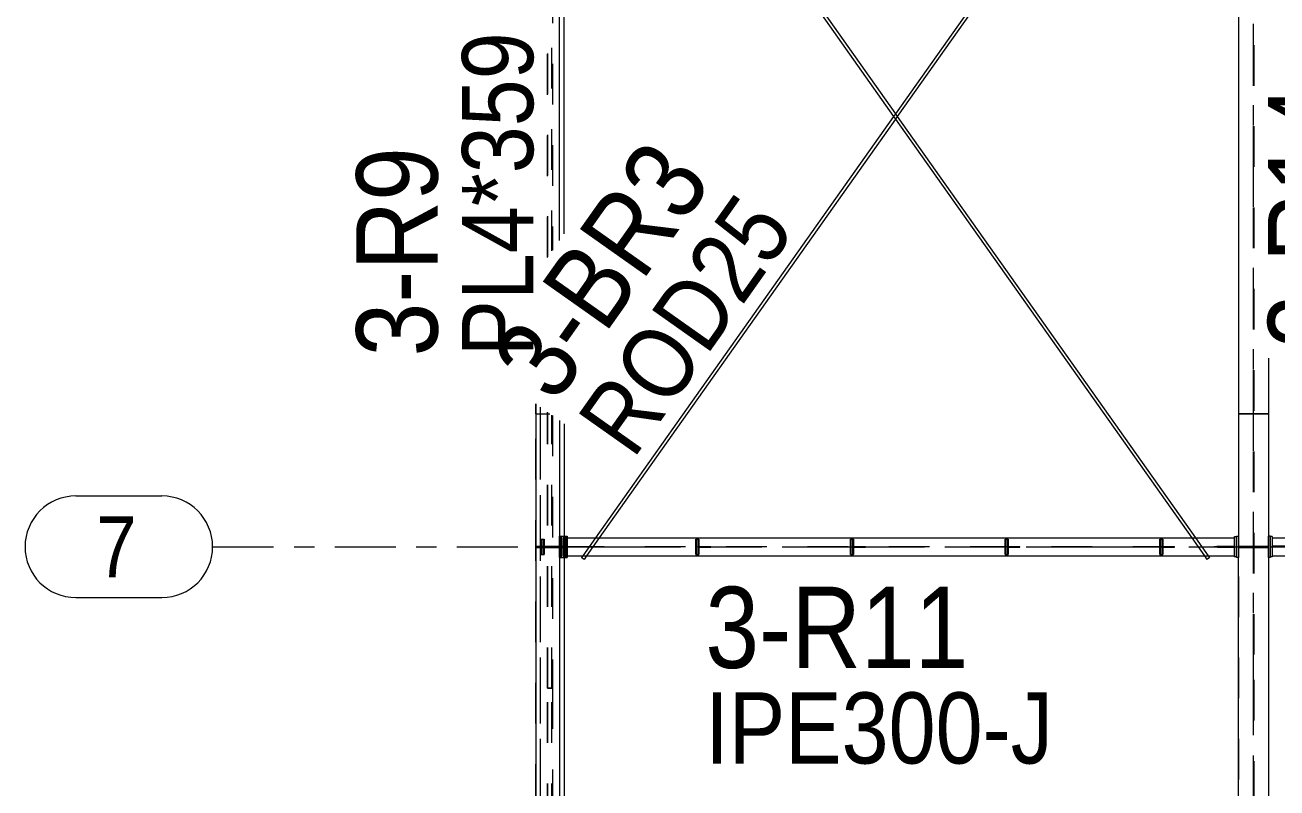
# Model space of a CAD drawing. Header units: millimetres. Extents: x -183 to 639, y -32 to 542.
# Drawn here: x -60.4 to 1.2, y 200.3 to 237.9 of the extents above; entities that cross this region are included whole.
import ezdxf

# ---------------------------------------------------------------- set-up
doc = ezdxf.new("R2010")
doc.units = ezdxf.units.MM
for name, pattern in [('XKITLINE00', [0]), ('XKITLINE02', [4, 2, -2]), ('XKITLINE03', [6, 3, -1, 1, -1])]:
    doc.linetypes.add(name, pattern=pattern)
for name, color, linetype, lineweight in [('Part', 2, 'Continuous', 0), ('PartMark', 7, 'Continuous', 0), ('S-grid', 1, 'Continuous', 0)]:
    doc.layers.add(name, color=color, linetype=linetype, lineweight=lineweight)
doc.styles.add('ARIAL', font='ARIAL.TTF')

# ---------------------------------------------------------------- blocks, each defined once
blk = doc.blocks.new('*A7')
at = {"layer": 'S-grid', "color": 1, "linetype": 'XKITLINE03', "lineweight": 0}
blk.add_line((0, -17.067), (0, 527.648), dxfattribs=at)
blk = doc.blocks.new('*A8')
at = {"layer": 'Part', "color": 2, "linetype": 'XKITLINE00', "lineweight": 0}
for p, q in [((-33.032, 255.092), (-33.028, 255.097)), ((-33.032, 255.092), (-33.019, 255.074)), ((-33.028, 255.097), (-33.009, 255.113)), ((-33.009, 255.113), (-32.98, 255.134)), ((-32.98, 255.134), (-32.949, 255.156)), ((-32.949, 255.156), (-32.925, 255.171)), ((-32.925, 255.171), (-32.913, 255.177)), ((-32.913, 255.177), (-32.84, 255.074)), ((-32.292, 254.044), (-17.689, 233.382)), ((-32.112, 254.044), (-17.599, 233.509)), ((-17.509, 233.382), (-2.855, 212.647)), ((-17.599, 233.255), (-3.034, 212.647)), ((-2.41, 211.765), (-2.285, 211.588)), ((-2.281, 211.594), (-2.285, 211.588)), ((-2.285, 211.588), (-2.274, 211.594)), ((-2.262, 211.609), (-2.281, 211.594)), ((-2.274, 211.594), (-2.249, 211.609)), ((-2.234, 211.631), (-2.262, 211.609)), ((-2.249, 211.609), (-2.218, 211.631)), ((-2.203, 211.652), (-2.234, 211.631)), ((-2.231, 211.765), (-2.166, 211.673)), ((-2.218, 211.631), (-2.189, 211.652)), ((-2.178, 211.667), (-2.203, 211.652)), ((-2.189, 211.652), (-2.17, 211.667)), ((-2.166, 211.673), (-2.178, 211.667)), ((-2.17, 211.667), (-2.166, 211.673))]:
    blk.add_line(p, q, dxfattribs=at)
at = {"layer": 'Part', "color": 7, "linetype": 'XKITLINE02', "lineweight": 0}
for p, q in [((-33.02, 255.097), (-33.032, 255.092)), ((-32.996, 255.113), (-33.02, 255.097)), ((-33.019, 255.074), (-32.292, 254.044)), ((-32.965, 255.134), (-32.996, 255.113)), ((-32.936, 255.156), (-32.965, 255.134)), ((-32.917, 255.171), (-32.936, 255.156)), ((-32.913, 255.177), (-32.917, 255.171)), ((-32.84, 255.074), (-32.112, 254.044)), ((-17.689, 233.382), (-17.599, 233.255)), ((-17.599, 233.509), (-17.509, 233.382)), ((-3.034, 212.647), (-2.41, 211.765)), ((-2.855, 212.647), (-2.231, 211.765))]:
    blk.add_line(p, q, dxfattribs=at)
blk = doc.blocks.new('*A9')
at = {"layer": 'Part', "color": 7, "linetype": 'XKITLINE02', "lineweight": 0}
for p, q in [((-2.358, 255.074), (-3.086, 254.044)), ((-2.179, 255.074), (-2.907, 254.044)), ((-17.599, 233.509), (-17.689, 233.382)), ((-17.509, 233.382), (-17.599, 233.255)), ((-32.344, 212.647), (-32.967, 211.765)), ((-32.164, 212.647), (-32.788, 211.765)), ((-33.032, 211.673), (-33.02, 211.667)), ((-33.02, 211.667), (-32.996, 211.652)), ((-32.996, 211.652), (-32.965, 211.631)), ((-32.965, 211.631), (-32.936, 211.609)), ((-32.936, 211.609), (-32.917, 211.594)), ((-32.917, 211.594), (-32.913, 211.588))]:
    blk.add_line(p, q, dxfattribs=at)
at = {"layer": 'Part', "color": 2, "linetype": 'XKITLINE00', "lineweight": 0}
for p, q in [((-2.285, 255.177), (-2.358, 255.074)), ((-2.274, 255.171), (-2.285, 255.177)), ((-2.285, 255.177), (-2.281, 255.171)), ((-2.281, 255.171), (-2.262, 255.156)), ((-2.249, 255.156), (-2.274, 255.171)), ((-2.262, 255.156), (-2.234, 255.134)), ((-2.218, 255.134), (-2.249, 255.156)), ((-2.234, 255.134), (-2.203, 255.113)), ((-2.189, 255.113), (-2.218, 255.134)), ((-2.203, 255.113), (-2.178, 255.097)), ((-2.17, 255.097), (-2.189, 255.113)), ((-2.166, 255.092), (-2.179, 255.074)), ((-2.178, 255.097), (-2.166, 255.092)), ((-2.166, 255.092), (-2.17, 255.097)), ((-3.086, 254.044), (-17.599, 233.509)), ((-2.907, 254.044), (-17.509, 233.382)), ((-17.689, 233.382), (-32.344, 212.647)), ((-17.599, 233.255), (-32.164, 212.647)), ((-32.967, 211.765), (-33.032, 211.673)), ((-33.028, 211.667), (-33.032, 211.673)), ((-33.009, 211.652), (-33.028, 211.667)), ((-32.98, 211.631), (-33.009, 211.652)), ((-32.949, 211.609), (-32.98, 211.631)), ((-32.925, 211.594), (-32.949, 211.609)), ((-32.913, 211.588), (-32.925, 211.594)), ((-32.788, 211.765), (-32.913, 211.588))]:
    blk.add_line(p, q, dxfattribs=at)
blk = doc.blocks.new('*A10')
at = {"layer": 'Part', "color": 2, "linetype": 'XKITLINE00', "lineweight": 0}
for p, q in [((-35.291, 253.856), (-34.116, 253.856)), ((-35.291, 253.856), (-35.291, 252.883)), ((-34.121, 253.71), (-34.121, 253.856)), ((-34.116, 253.713), (-34.116, 253.856)), ((-35.291, 241.135), (-35.291, 239.985)), ((-34.121, 227.285), (-34.121, 239.479)), ((-34.116, 227.292), (-34.116, 239.472)), ((-35.291, 219.243), (-35.291, 218.75)), ((-35.291, 218.75), (-34.594, 218.75))]:
    blk.add_line(p, q, dxfattribs=at)
at = {"layer": 'Part', "color": 7, "linetype": 'XKITLINE02', "lineweight": 0}
for p, q in [((-35.286, 253.856), (-35.291, 253.856)), ((-35.286, 252.886), (-35.286, 253.856)), ((-35.286, 239.985), (-35.286, 241.128)), ((-35.286, 218.75), (-35.286, 219.239)), ((-35.291, 218.75), (-35.286, 218.75))]:
    blk.add_line(p, q, dxfattribs=at)
blk = doc.blocks.new('*A11')
at = {"layer": 'Part', "color": 7, "linetype": 'XKITLINE02', "lineweight": 0}
for p, q in [((-35.064, 253.856), (-35.059, 253.856)), ((-35.064, 253.856), (-35.064, 253.043)), ((-35.064, 253.856), (-33.914, 253.856)), ((-35.059, 253.046), (-35.059, 253.856)), ((-33.914, 253.856), (-33.894, 253.856)), ((-35.064, 240.814), (-35.064, 239.985)), ((-35.059, 239.985), (-35.059, 240.807)), ((-35.064, 219.083), (-35.064, 218.75)), ((-35.064, 218.75), (-35.059, 218.75)), ((-35.064, 218.75), (-34.594, 218.75)), ((-35.059, 218.75), (-35.059, 219.079))]:
    blk.add_line(p, q, dxfattribs=at)
at = {"layer": 'Part', "color": 2, "linetype": 'XKITLINE00', "lineweight": 0}
for p, q in [((-33.894, 227.606), (-33.894, 239.159)), ((-33.89, 227.613), (-33.89, 239.152))]:
    blk.add_line(p, q, dxfattribs=at)
blk = doc.blocks.new('*A15')
at = {"layer": 'Part', "color": 2, "linetype": 'XKITLINE00', "lineweight": 0}
for p, q in [((-0.735, 253.985), (0.735, 253.985)), ((-0.735, 253.985), (-0.735, 218.75)), ((0.735, 253.985), (0.735, 240.397)), ((0.735, 221.487), (0.735, 218.75)), ((0.735, 218.75), (-0.735, 218.75))]:
    blk.add_line(p, q, dxfattribs=at)
blk = doc.blocks.new('*A16')
at = {"layer": 'Part', "color": 7, "linetype": 'XKITLINE02', "lineweight": 0}
for p, q in [((0.735, 253.985), (-0.735, 253.985)), ((-0.735, 253.985), (-0.735, 218.75)), ((0.735, 253.985), (0.735, 240.397)), ((0.735, 221.487), (0.735, 218.75)), ((0.735, 218.75), (-0.735, 218.75))]:
    blk.add_line(p, q, dxfattribs=at)
blk = doc.blocks.new('*A67')
at = {"layer": 'S-grid', "color": 1, "linetype": 'XKITLINE03', "lineweight": 0}
blk.add_line((-51.176, 212.206), (84.788, 212.206), dxfattribs=at)
at = {"layer": 'S-grid', "color": 3, "style": 'ARIAL', "width": 0.85}
blk.add_text('7', height=3, dxfattribs=at).set_placement((-56.902, 210.706))
blk = doc.blocks.new('*A106')
at = {"layer": 'Part', "color": 2, "linetype": 'XKITLINE00', "lineweight": 0}
for p, q in [((0.924, 212.647), (57.253, 212.647)), ((0.924, 211.765), (57.253, 211.765))]:
    blk.add_line(p, q, dxfattribs=at)
at = {"layer": 'Part', "color": 7, "linetype": 'XKITLINE02', "lineweight": 0}
for p, q in [((0.924, 212.647), (0.924, 211.765)), ((57.253, 211.765), (57.253, 212.647)), ((57.253, 212.225), (0.924, 212.225)), ((57.253, 212.187), (0.924, 212.187))]:
    blk.add_line(p, q, dxfattribs=at)
blk = doc.blocks.new('*A107')
at = {"layer": 'Part', "color": 7, "linetype": 'XKITLINE02', "lineweight": 0}
for p, q in [((0.015, 240.897), (-0.015, 240.897)), ((-0.015, 240.897), (0.015, 240.897)), ((-0.015, 240.897), (-0.015, 205.662)), ((0.015, 240.897), (0.015, 205.662)), ((-0.015, 205.662), (0.015, 205.662)), ((0.015, 205.662), (-0.015, 205.662))]:
    blk.add_line(p, q, dxfattribs=at)
blk = doc.blocks.new('*A108')
at = {"layer": 'Part', "color": 2, "linetype": 'XKITLINE00', "lineweight": 0}
for p, q in [((-0.735, 218.75), (0.735, 218.75)), ((-0.735, 218.75), (-0.735, 212.735)), ((0.735, 218.75), (0.735, 212.735)), ((-0.735, 183.515), (-0.735, 211.676)), ((0.735, 211.676), (0.735, 183.515)), ((0.735, 183.515), (-0.735, 183.515))]:
    blk.add_line(p, q, dxfattribs=at)
at = {"layer": 'Part', "color": 7, "linetype": 'XKITLINE02', "lineweight": 0}
for p, q in [((-0.735, 212.735), (-0.735, 211.676)), ((0.735, 212.735), (0.735, 211.676))]:
    blk.add_line(p, q, dxfattribs=at)
blk = doc.blocks.new('*A109')
at = {"layer": 'Part', "color": 7, "linetype": 'XKITLINE02', "lineweight": 0}
for p, q in [((0.735, 218.75), (-0.735, 218.75)), ((-0.735, 218.75), (-0.735, 183.515)), ((0.735, 218.75), (0.735, 183.515)), ((0.735, 183.515), (-0.735, 183.515))]:
    blk.add_line(p, q, dxfattribs=at)
blk = doc.blocks.new('*A110')
at = {"layer": 'Part', "color": 7, "linetype": 'XKITLINE02', "lineweight": 0}
for p, q in [((0.015, 205.662), (-0.015, 205.662)), ((-0.015, 205.662), (0.015, 205.662)), ((-0.015, 205.662), (-0.015, 170.427)), ((0.015, 205.662), (0.015, 170.427)), ((-0.015, 170.427), (0.015, 170.427)), ((0.015, 170.427), (-0.015, 170.427))]:
    blk.add_line(p, q, dxfattribs=at)
blk = doc.blocks.new('*A111')
at = {"layer": 'Part', "color": 7, "linetype": 'XKITLINE02', "lineweight": 0}
for p, q in [((0.924, 212.182), (0.924, 212.229)), ((0.924, 212.229), (1.758, 212.229)), ((1.758, 212.182), (0.924, 212.182)), ((1.011, 212.182), (1.011, 212.229)), ((1.041, 212.182), (1.041, 212.229)), ((1.744, 212.229), (1.744, 212.182)), ((1.758, 212.182), (1.758, 212.229))]:
    blk.add_line(p, q, dxfattribs=at)
blk = doc.blocks.new('*A112')
at = {"layer": 'Part', "color": 2, "linetype": 'XKITLINE00', "lineweight": 0}
for p, q in [((0.824, 212.735), (0.735, 212.735)), ((0.735, 211.676), (0.735, 212.735)), ((0.824, 212.735), (0.824, 211.676)), ((0.824, 211.676), (0.735, 211.676))]:
    blk.add_line(p, q, dxfattribs=at)
blk = doc.blocks.new('*A113')
at = {"layer": 'Part', "color": 7, "linetype": 'XKITLINE02', "lineweight": 0}
for p, q in [((0.015, 212.235), (0.735, 212.235)), ((0.015, 212.176), (0.015, 212.235)), ((0.735, 212.176), (0.015, 212.176)), ((0.103, 212.235), (0.103, 212.176)), ((0.735, 212.235), (0.735, 212.176))]:
    blk.add_line(p, q, dxfattribs=at)
blk = doc.blocks.new('*A114')
at = {"layer": 'Part', "color": 2, "linetype": 'XKITLINE00', "lineweight": 0}
for p, q in [((0.924, 212.182), (0.924, 212.229)), ((1.798, 212.229), (0.924, 212.229)), ((1.798, 212.182), (0.924, 212.182)), ((0.995, 212.229), (0.995, 212.182)), ((1.798, 212.229), (1.801, 212.229)), ((1.798, 212.182), (1.798, 212.229)), ((1.801, 212.182), (1.798, 212.182)), ((1.801, 212.229), (1.801, 212.182))]:
    blk.add_line(p, q, dxfattribs=at)
at = {"layer": 'Part', "color": 7, "linetype": 'XKITLINE02', "lineweight": 0}
blk.add_line((1.011, 212.182), (1.011, 212.229), dxfattribs=at)
blk = doc.blocks.new('*A115')
at = {"layer": 'Part', "color": 2, "linetype": 'XKITLINE00', "lineweight": 0}
for p, q in [((0.924, 212.706), (0.835, 212.706)), ((0.835, 211.706), (0.835, 212.706)), ((0.924, 212.706), (0.924, 211.706)), ((0.924, 211.706), (0.835, 211.706))]:
    blk.add_line(p, q, dxfattribs=at)
blk = doc.blocks.new('*A310')
at = {"layer": 'Part', "color": 7, "linetype": 'XKITLINE02', "lineweight": 0}
for p, q in [((-34.713, 205.25), (-34.468, 205.25)), ((-34.713, 170.556), (-34.713, 205.25)), ((-34.689, 170.556), (-34.689, 205.25)), ((-34.491, 170.556), (-34.491, 205.25)), ((-34.468, 205.25), (-34.468, 170.556)), ((-34.468, 170.556), (-34.713, 170.556))]:
    blk.add_line(p, q, dxfattribs=at)
blk = doc.blocks.new('*A311')
at = {"layer": 'Part', "color": 2, "linetype": 'XKITLINE00', "lineweight": 0}
for p, q in [((-34.127, 212.735), (-34.028, 212.735)), ((-34.127, 211.676), (-34.127, 212.735)), ((-34.039, 211.676), (-34.039, 212.735)), ((-34.127, 211.676), (-34.039, 211.676)), ((-34.039, 211.676), (-34.028, 211.676))]:
    blk.add_line(p, q, dxfattribs=at)
at = {"layer": 'Part', "color": 7, "linetype": 'XKITLINE02', "lineweight": 0}
for p, q in [((-34.127, 212.735), (-34.039, 212.735)), ((-34.028, 212.735), (-33.796, 212.735)), ((-33.883, 211.676), (-33.883, 212.735)), ((-33.796, 212.735), (-33.796, 211.676)), ((-34.127, 211.676), (-34.039, 211.676)), ((-34.028, 211.676), (-33.796, 211.676))]:
    blk.add_line(p, q, dxfattribs=at)
blk = doc.blocks.new('*A312')
at = {"layer": 'Part', "color": 7, "linetype": 'XKITLINE02', "lineweight": 0}
for p, q in [((-35.285, 212.235), (-34.501, 212.235)), ((-35.285, 212.176), (-35.285, 212.235)), ((-35.285, 212.176), (-34.501, 212.176)), ((-35.065, 212.176), (-35.065, 212.235)), ((-34.8, 212.235), (-34.8, 212.176)), ((-34.703, 212.235), (-34.703, 212.176)), ((-34.579, 212.176), (-34.579, 212.235)), ((-34.501, 212.235), (-34.501, 212.176))]:
    blk.add_line(p, q, dxfattribs=at)
blk = doc.blocks.new('*A313')
at = {"layer": 'Part', "color": 7, "linetype": 'XKITLINE02', "lineweight": 0}
for p, q in [((-34.679, 212.235), (-33.895, 212.235)), ((-34.679, 212.235), (-34.679, 212.176)), ((-34.679, 212.176), (-33.895, 212.176)), ((-34.601, 212.235), (-34.601, 212.176)), ((-34.478, 212.176), (-34.478, 212.235)), ((-34.381, 212.176), (-34.381, 212.235)), ((-34.115, 212.235), (-34.115, 212.176)), ((-33.895, 212.235), (-33.895, 212.176))]:
    blk.add_line(p, q, dxfattribs=at)
blk = doc.blocks.new('*A314')
at = {"layer": 'Part', "color": 2, "linetype": 'XKITLINE00', "lineweight": 0}
for p, q in [((-34.028, 212.735), (-33.739, 212.735)), ((-34.028, 211.676), (-34.028, 212.735)), ((-33.94, 212.735), (-33.94, 211.676)), ((-33.739, 212.735), (-33.739, 212.647)), ((-34.028, 211.676), (-33.94, 211.676)), ((-33.94, 211.676), (-33.739, 211.676)), ((-33.739, 211.765), (-33.739, 211.676))]:
    blk.add_line(p, q, dxfattribs=at)
at = {"layer": 'Part', "color": 7, "linetype": 'XKITLINE02', "lineweight": 0}
for p, q in [((-33.827, 211.676), (-33.827, 212.735)), ((-33.739, 212.647), (-33.739, 211.765))]:
    blk.add_line(p, q, dxfattribs=at)
blk = doc.blocks.new('*A315')
at = {"layer": 'Part', "color": 2, "linetype": 'XKITLINE00', "lineweight": 0}
for p, q in [((-27.412, 211.824), (-27.412, 212.588)), ((-27.412, 212.588), (-27.272, 212.588)), ((-27.383, 211.824), (-27.383, 212.588)), ((-27.272, 212.588), (-27.272, 212.221)), ((-27.412, 211.824), (-27.272, 211.824)), ((-27.272, 212.191), (-27.272, 211.824))]:
    blk.add_line(p, q, dxfattribs=at)
at = {"layer": 'Part', "color": 7, "linetype": 'XKITLINE02', "lineweight": 0}
for p, q in [((-27.301, 211.824), (-27.301, 212.588)), ((-27.272, 212.221), (-27.272, 212.191))]:
    blk.add_line(p, q, dxfattribs=at)
blk = doc.blocks.new('*A316')
at = {"layer": 'Part', "color": 2, "linetype": 'XKITLINE00', "lineweight": 0}
for p, q in [((-27.334, 212.191), (-27.334, 212.221)), ((-27.334, 212.221), (-26.687, 212.221)), ((-27.334, 212.191), (-26.687, 212.191)), ((-26.687, 212.191), (-26.687, 212.221))]:
    blk.add_line(p, q, dxfattribs=at)
at = {"layer": 'Part', "color": 7, "linetype": 'XKITLINE02', "lineweight": 0}
blk.add_line((-27.272, 212.191), (-27.272, 212.221), dxfattribs=at)
blk = doc.blocks.new('*A317')
at = {"layer": 'Part', "color": 2, "linetype": 'XKITLINE00', "lineweight": 0}
for p, q in [((-35.017, 211.824), (-35.017, 212.588)), ((-35.017, 212.588), (-34.877, 212.588)), ((-34.988, 211.824), (-34.988, 212.588)), ((-34.877, 212.588), (-34.877, 212.221)), ((-35.017, 211.824), (-34.877, 211.824)), ((-34.877, 212.191), (-34.877, 211.824))]:
    blk.add_line(p, q, dxfattribs=at)
at = {"layer": 'Part', "color": 7, "linetype": 'XKITLINE02', "lineweight": 0}
for p, q in [((-34.906, 211.824), (-34.906, 212.588)), ((-34.877, 212.221), (-34.877, 212.191))]:
    blk.add_line(p, q, dxfattribs=at)
blk = doc.blocks.new('*A318')
at = {"layer": 'Part', "color": 2, "linetype": 'XKITLINE00', "lineweight": 0}
for p, q in [((-34.938, 212.191), (-34.938, 212.221)), ((-34.938, 212.221), (-34.292, 212.221)), ((-34.938, 212.191), (-34.292, 212.191)), ((-34.292, 212.191), (-34.292, 212.221))]:
    blk.add_line(p, q, dxfattribs=at)
at = {"layer": 'Part', "color": 7, "linetype": 'XKITLINE02', "lineweight": 0}
blk.add_line((-34.877, 212.191), (-34.877, 212.221), dxfattribs=at)
blk = doc.blocks.new('*A319')
at = {"layer": 'Part', "color": 7, "linetype": 'XKITLINE02', "lineweight": 0}
for p, q in [((-1.801, 212.229), (-0.924, 212.229)), ((-1.801, 212.229), (-1.801, 212.182)), ((-0.924, 212.182), (-1.801, 212.182)), ((-1.787, 212.182), (-1.787, 212.229)), ((-1.011, 212.182), (-1.011, 212.229)), ((-0.983, 212.182), (-0.983, 212.229)), ((-0.924, 212.229), (-0.924, 212.182))]:
    blk.add_line(p, q, dxfattribs=at)
blk = doc.blocks.new('*A320')
at = {"layer": 'Part', "color": 2, "linetype": 'XKITLINE00', "lineweight": 0}
for p, q in [((-0.824, 212.735), (-0.735, 212.735)), ((-0.824, 211.676), (-0.824, 212.735)), ((-0.735, 212.735), (-0.735, 211.676)), ((-0.735, 211.676), (-0.824, 211.676))]:
    blk.add_line(p, q, dxfattribs=at)
blk = doc.blocks.new('*A321')
at = {"layer": 'Part', "color": 7, "linetype": 'XKITLINE02', "lineweight": 0}
for p, q in [((-0.735, 212.235), (-0.015, 212.235)), ((-0.735, 212.176), (-0.735, 212.235)), ((-0.015, 212.176), (-0.735, 212.176)), ((-0.103, 212.235), (-0.103, 212.176)), ((-0.015, 212.235), (-0.015, 212.176))]:
    blk.add_line(p, q, dxfattribs=at)
blk = doc.blocks.new('*A322')
at = {"layer": 'Part', "color": 2, "linetype": 'XKITLINE00', "lineweight": 0}
for p, q in [((-19.807, 211.824), (-19.807, 212.588)), ((-19.807, 212.588), (-19.667, 212.588)), ((-19.778, 211.824), (-19.778, 212.588)), ((-19.667, 212.588), (-19.667, 212.221)), ((-19.807, 211.824), (-19.667, 211.824)), ((-19.667, 212.191), (-19.667, 211.824))]:
    blk.add_line(p, q, dxfattribs=at)
at = {"layer": 'Part', "color": 7, "linetype": 'XKITLINE02', "lineweight": 0}
for p, q in [((-19.696, 211.824), (-19.696, 212.588)), ((-19.667, 212.221), (-19.667, 212.191))]:
    blk.add_line(p, q, dxfattribs=at)
blk = doc.blocks.new('*A323')
at = {"layer": 'Part', "color": 2, "linetype": 'XKITLINE00', "lineweight": 0}
for p, q in [((-19.729, 212.191), (-19.729, 212.221)), ((-19.729, 212.221), (-19.082, 212.221)), ((-19.729, 212.191), (-19.082, 212.191)), ((-19.082, 212.191), (-19.082, 212.221))]:
    blk.add_line(p, q, dxfattribs=at)
at = {"layer": 'Part', "color": 7, "linetype": 'XKITLINE02', "lineweight": 0}
blk.add_line((-19.667, 212.191), (-19.667, 212.221), dxfattribs=at)
blk = doc.blocks.new('*A324')
at = {"layer": 'Part', "color": 2, "linetype": 'XKITLINE00', "lineweight": 0}
for p, q in [((-0.924, 211.706), (-0.924, 212.706)), ((-0.924, 212.706), (-0.835, 212.706)), ((-0.835, 212.706), (-0.835, 211.706)), ((-0.835, 211.706), (-0.924, 211.706))]:
    blk.add_line(p, q, dxfattribs=at)
blk = doc.blocks.new('*A325')
at = {"layer": 'Part', "color": 2, "linetype": 'XKITLINE00', "lineweight": 0}
for p, q in [((-1.758, 212.229), (-0.924, 212.229)), ((-1.758, 212.182), (-1.758, 212.229)), ((-1.758, 212.182), (-0.924, 212.182)), ((-1.041, 212.229), (-1.041, 212.182)), ((-0.924, 212.229), (-0.924, 212.182))]:
    blk.add_line(p, q, dxfattribs=at)
at = {"layer": 'Part', "color": 7, "linetype": 'XKITLINE02', "lineweight": 0}
for p, q in [((-1.743, 212.182), (-1.743, 212.229)), ((-1.011, 212.182), (-1.011, 212.229))]:
    blk.add_line(p, q, dxfattribs=at)
blk = doc.blocks.new('*A326')
at = {"layer": 'Part', "color": 2, "linetype": 'XKITLINE00', "lineweight": 0}
for p, q in [((-0.735, 212.235), (-0.735, 212.176)), ((-0.735, 212.235), (0.735, 212.235)), ((-0.735, 212.176), (0.735, 212.176)), ((0.735, 212.176), (0.735, 212.235))]:
    blk.add_line(p, q, dxfattribs=at)
at = {"layer": 'Part', "color": 7, "linetype": 'XKITLINE02', "lineweight": 0}
for p, q in [((-0.647, 212.176), (-0.647, 212.235)), ((0.647, 212.235), (0.647, 212.176))]:
    blk.add_line(p, q, dxfattribs=at)
blk = doc.blocks.new('*A327')
at = {"layer": 'Part', "color": 2, "linetype": 'XKITLINE00', "lineweight": 0}
for p, q in [((-4.598, 211.824), (-4.598, 212.588)), ((-4.598, 212.588), (-4.457, 212.588)), ((-4.568, 211.824), (-4.568, 212.588)), ((-4.457, 212.588), (-4.457, 212.221)), ((-4.598, 211.824), (-4.457, 211.824)), ((-4.457, 212.191), (-4.457, 211.824))]:
    blk.add_line(p, q, dxfattribs=at)
at = {"layer": 'Part', "color": 7, "linetype": 'XKITLINE02', "lineweight": 0}
for p, q in [((-4.486, 211.824), (-4.486, 212.588)), ((-4.457, 212.221), (-4.457, 212.191))]:
    blk.add_line(p, q, dxfattribs=at)
blk = doc.blocks.new('*A328')
at = {"layer": 'Part', "color": 2, "linetype": 'XKITLINE00', "lineweight": 0}
for p, q in [((-4.519, 212.191), (-4.519, 212.221)), ((-4.519, 212.221), (-3.872, 212.221)), ((-4.519, 212.191), (-3.872, 212.191)), ((-3.872, 212.191), (-3.872, 212.221))]:
    blk.add_line(p, q, dxfattribs=at)
at = {"layer": 'Part', "color": 7, "linetype": 'XKITLINE02', "lineweight": 0}
blk.add_line((-4.457, 212.191), (-4.457, 212.221), dxfattribs=at)
blk = doc.blocks.new('*A329')
at = {"layer": 'Part', "color": 2, "linetype": 'XKITLINE00', "lineweight": 0}
for p, q in [((-12.202, 211.824), (-12.202, 212.588)), ((-12.202, 212.588), (-12.062, 212.588)), ((-12.173, 211.824), (-12.173, 212.588)), ((-12.062, 212.588), (-12.062, 212.221)), ((-12.202, 211.824), (-12.062, 211.824)), ((-12.062, 212.191), (-12.062, 211.824))]:
    blk.add_line(p, q, dxfattribs=at)
at = {"layer": 'Part', "color": 7, "linetype": 'XKITLINE02', "lineweight": 0}
for p, q in [((-12.091, 211.824), (-12.091, 212.588)), ((-12.062, 212.221), (-12.062, 212.191))]:
    blk.add_line(p, q, dxfattribs=at)
blk = doc.blocks.new('*A330')
at = {"layer": 'Part', "color": 2, "linetype": 'XKITLINE00', "lineweight": 0}
for p, q in [((-12.124, 212.191), (-12.124, 212.221)), ((-12.124, 212.221), (-11.477, 212.221)), ((-12.124, 212.191), (-11.477, 212.191)), ((-11.477, 212.191), (-11.477, 212.221))]:
    blk.add_line(p, q, dxfattribs=at)
at = {"layer": 'Part', "color": 7, "linetype": 'XKITLINE02', "lineweight": 0}
blk.add_line((-12.062, 212.191), (-12.062, 212.221), dxfattribs=at)
blk = doc.blocks.new('*A418')
at = {"layer": 'S-grid', "color": 1, "linetype": 'XKITLINE00', "lineweight": 0}
for p, q in [((-57.902, 214.706), (-53.676, 214.706)), ((-57.902, 209.706), (-53.676, 209.706))]:
    blk.add_line(p, q, dxfattribs=at)
for centre, start, end in [((-57.902, 212.206), 90, 270), ((-53.676, 212.206), 270, 90)]:
    blk.add_arc(centre, 2.5, start, end, dxfattribs=at)
blk = doc.blocks.new('*A419')
at = {"layer": 'Part', "color": 7, "linetype": 'XKITLINE02', "lineweight": 0}
for p, q in [((-34.713, 226.448), (-34.713, 240.316)), ((-34.689, 226.481), (-34.689, 240.283)), ((-34.491, 226.762), (-34.491, 240.003)), ((-34.468, 239.97), (-34.468, 226.795)), ((-34.713, 205.25), (-34.713, 218.834)), ((-34.689, 205.25), (-34.689, 218.817)), ((-34.491, 205.25), (-34.491, 218.677)), ((-34.468, 218.661), (-34.468, 205.25)), ((-34.468, 205.25), (-34.713, 205.25))]:
    blk.add_line(p, q, dxfattribs=at)
blk = doc.blocks.new('*A420')
at = {"layer": 'Part', "color": 2, "linetype": 'XKITLINE00', "lineweight": 0}
for p, q in [((-35.291, 218.75), (-34.594, 218.75)), ((-35.291, 218.75), (-35.291, 183.515)), ((-34.121, 218.416), (-34.121, 212.735)), ((-34.116, 218.412), (-34.116, 212.735)), ((-34.121, 211.676), (-34.121, 183.515)), ((-34.116, 211.676), (-34.116, 183.515)), ((-35.291, 183.515), (-34.116, 183.515))]:
    blk.add_line(p, q, dxfattribs=at)
at = {"layer": 'Part', "color": 7, "linetype": 'XKITLINE02', "lineweight": 0}
for p, q in [((-35.286, 218.75), (-35.291, 218.75)), ((-35.286, 183.515), (-35.286, 218.75)), ((-34.121, 212.735), (-34.121, 211.676)), ((-34.116, 212.735), (-34.116, 211.676)), ((-35.291, 183.515), (-35.286, 183.515))]:
    blk.add_line(p, q, dxfattribs=at)
blk = doc.blocks.new('*A421')
at = {"layer": 'Part', "color": 7, "linetype": 'XKITLINE02', "lineweight": 0}
for p, q in [((-35.059, 218.75), (-35.064, 218.75)), ((-35.064, 218.75), (-34.594, 218.75)), ((-35.064, 218.75), (-35.064, 183.515)), ((-35.059, 183.515), (-35.059, 218.75)), ((-33.894, 212.735), (-33.894, 211.676)), ((-33.89, 212.735), (-33.89, 211.676)), ((-35.064, 183.515), (-35.059, 183.515)), ((-35.064, 183.515), (-34.116, 183.515)), ((-33.894, 183.515), (-33.89, 183.515))]:
    blk.add_line(p, q, dxfattribs=at)
at = {"layer": 'Part', "color": 2, "linetype": 'XKITLINE00', "lineweight": 0}
for p, q in [((-33.894, 218.256), (-33.894, 212.735)), ((-33.89, 218.252), (-33.89, 212.735)), ((-33.894, 211.676), (-33.894, 183.515)), ((-33.89, 211.676), (-33.89, 183.515)), ((-34.116, 183.515), (-33.89, 183.515))]:
    blk.add_line(p, q, dxfattribs=at)
blk = doc.blocks.new('*A422')
at = {"layer": 'Part', "color": 2, "linetype": 'XKITLINE00', "lineweight": 0}
for p, q in [((-33.934, 211.765), (-33.934, 212.647)), ((-33.934, 212.647), (-0.924, 212.647)), ((-33.934, 211.765), (-0.924, 211.765))]:
    blk.add_line(p, q, dxfattribs=at)
at = {"layer": 'Part', "color": 7, "linetype": 'XKITLINE02', "lineweight": 0}
for p, q in [((-33.934, 212.647), (-33.928, 212.647)), ((-33.928, 212.647), (-33.928, 212.225)), ((-33.754, 212.225), (-33.754, 212.647)), ((-33.754, 212.647), (-33.749, 212.647)), ((-33.749, 212.647), (-33.749, 211.765)), ((-0.924, 211.765), (-0.924, 212.647)), ((-33.928, 212.225), (-0.924, 212.225)), ((-0.924, 212.187), (-33.928, 212.187)), ((-33.928, 212.187), (-33.928, 211.765)), ((-33.754, 211.765), (-33.754, 212.187)), ((-33.928, 211.765), (-33.934, 211.765)), ((-33.749, 211.765), (-33.754, 211.765))]:
    blk.add_line(p, q, dxfattribs=at)
blk = doc.blocks.new('*A1690')
at = {"layer": 'PartMark', "color": 7, "style": 'ARIAL', "width": 0.85}
blk.add_text('PL5*626', height=3.5, rotation=90.00021, dxfattribs=at).set_placement((9.415, 221.987))
at = {"layer": 'PartMark', "color": 3, "style": 'ARIAL', "width": 0.85}
blk.add_text('3-R14', height=4, rotation=90.00021, dxfattribs=at).set_placement((4.715, 221.987))
blk = doc.blocks.new('*A1694')
at = {"layer": 'PartMark', "color": 3, "style": 'ARIAL', "width": 0.85}
blk.add_text('3-BR3', height=4, rotation=54.74612, dxfattribs=at).set_placement((-34.338, 219.181))
at = {"layer": 'PartMark', "color": 7, "style": 'ARIAL', "width": 0.85}
blk.add_text('ROD25', height=3.5, rotation=54.74612, dxfattribs=at).set_placement((-30.5, 216.469))
blk = doc.blocks.new('*A1695')
at = {"layer": 'PartMark', "color": 7, "style": 'ARIAL', "width": 0.85}
blk.add_text('PL4*359', height=3.5, rotation=90.00021, dxfattribs=at).set_placement((-35.413, 221.575))
at = {"layer": 'PartMark', "color": 3, "style": 'ARIAL', "width": 0.85}
blk.add_text('3-R9', height=4, rotation=90.00021, dxfattribs=at).set_placement((-40.113, 221.575))
blk = doc.blocks.new('*A1696')
at = {"layer": 'PartMark', "color": 3, "style": 'ARIAL', "width": 0.85}
blk.add_text('3-R11', height=4, dxfattribs=at).set_placement((-26.948, 206.24))
at = {"layer": 'PartMark', "color": 7, "style": 'ARIAL', "width": 0.85}
blk.add_text('IPE300-J', height=3.5, dxfattribs=at).set_placement((-26.948, 201.54))

msp = doc.modelspace()

# ---------------------------------------------------------------- block references
at = {"lineweight": 0}
for name in ['*A7', '*A8', '*A9', '*A10', '*A11', '*A15', '*A16', '*A107', '*A419', '*A1690', '*A1695', '*A1694', '*A420', '*A421', '*A108', '*A109', '*A418', '*A67', '*A317', '*A311', '*A314', '*A422', '*A315', '*A322', '*A329', '*A327', '*A324', '*A320', '*A112', '*A115', '*A106', '*A312', '*A318', '*A313', '*A316', '*A323', '*A330', '*A328', '*A319', '*A325', '*A321', '*A326', '*A113', '*A111', '*A114', '*A1696', '*A110', '*A310']:
    msp.add_blockref(name, (0, 0), dxfattribs=at)

doc.saveas('drawing.dxf')
